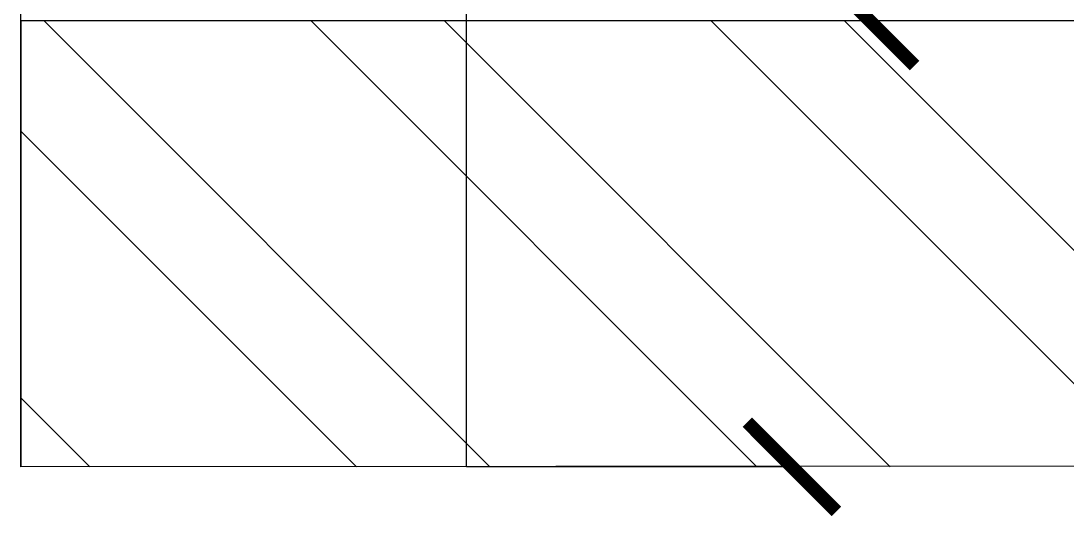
# Model space of a CAD drawing. Header units: millimetres. Extents: x 1464389 to 1998638, y -29162 to 256806.
# Drawn here: x 1539842.9 to 1540195, y 124550 to 124717.3 of the extents above; entities that cross this region are included whole.
import ezdxf

# ---------------------------------------------------------------- set-up
doc = ezdxf.new("R2010")
doc.units = ezdxf.units.MM
doc.header["$LTSCALE"] = 15
doc.layers.get('0').update_dxf_attribs({"lineweight": 5})
doc.layers.add('floor raising', color=210, linetype='Continuous', lineweight=9)
doc.layers.add('ledge wall line', color=252, linetype='Continuous', lineweight=13)
doc.layers.add('GFC Walls', color=14, linetype='Continuous')
doc.layers.add('NEW WALL', color=5, linetype='Continuous')

msp = doc.modelspace()

# ---------------------------------------------------------------- linework, layer by layer
at = {"color": 0, "linetype": 'ByBlock', "const_width": 4.5}
for points in [[(1540113.66, 124732.28), (1540143.66, 124702.28)], [(1540117.39, 124552.28), (1540087.39, 124582.28)]]:
    msp.add_lwpolyline(points, dxfattribs=at)
at = {"layer": 'floor raising', "color": 251}
for p, q in [((1540128.66, 124714.28), (1540128.66, 125572.63)), ((1539992.89, 124717.28), (1540128.66, 124717.28)), ((1540102.39, 124570.28), (1540102.39, 124567.28)), ((1539992.89, 124567.28), (1540102.39, 124567.28))]:
    msp.add_line(p, q, dxfattribs=at)
at = {"layer": 'GFC Walls'}
for p, q in [((1539842.89, 124567.28), (1539842.89, 126801.27)), ((1539992.89, 124567.28), (1539992.89, 126801.27))]:
    msp.add_line(p, q, dxfattribs=at)
at = {"layer": 'ledge wall line', "linetype": 'Continuous'}
for p, q in [((1540000.74, 124567.28), (1539850.74, 124717.28)), ((1540090.55, 124567.28), (1539940.55, 124717.28)), ((1540135.45, 124567.28), (1539985.45, 124717.28)), ((1540225.25, 124567.28), (1540075.25, 124717.28)), ((1540270.15, 124567.28), (1540120.15, 124717.28)), ((1539955.84, 124567.28), (1539842.89, 124680.23)), ((1539866.04, 124567.28), (1539842.89, 124590.43))]:
    msp.add_line(p, q, dxfattribs=at)
at = {"layer": 'NEW WALL'}
for p, q in [((1545258.89, 124717.28), (1539842.89, 124717.28)), ((1539842.89, 124717.28), (1539842.89, 124567.28)), ((1545471.16, 124571.32), (1539842.89, 124567.28))]:
    msp.add_line(p, q, dxfattribs=at)

doc.saveas('drawing.dxf')
